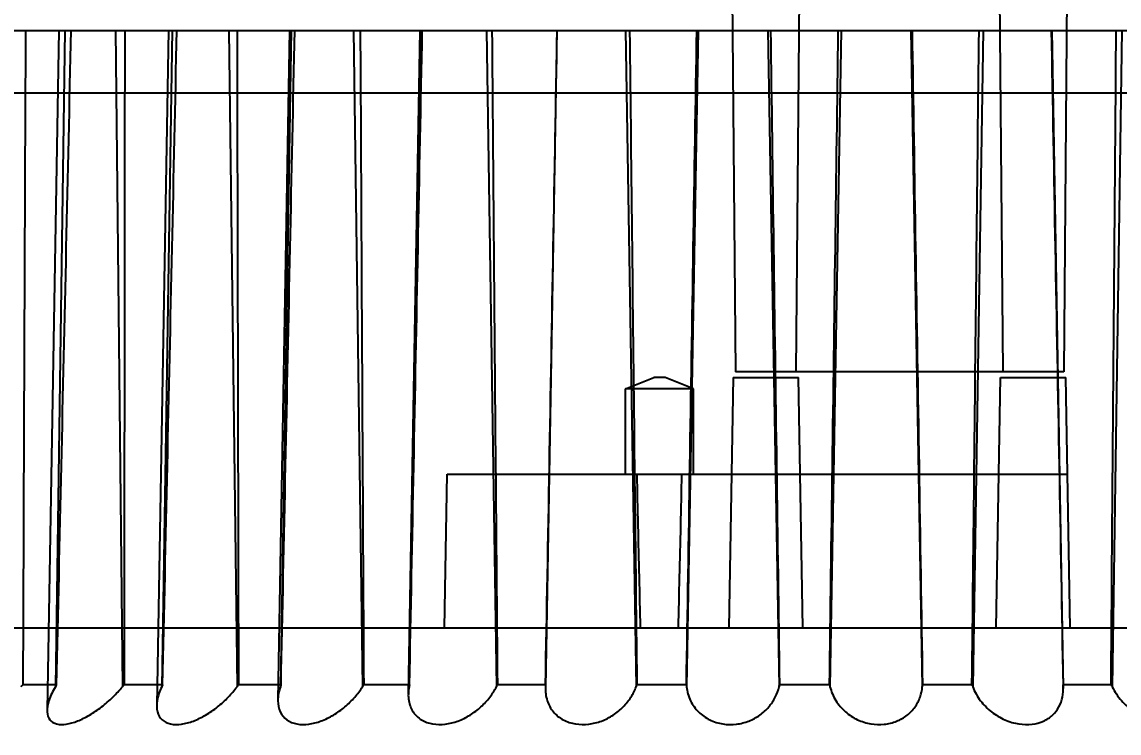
# Model space of a CAD drawing. Extents: x 114 to 332, y 121 to 329.
# Drawn here: x 180.54 to 199.83, y 272.93 to 285.43 of the extents above; entities that cross this region are included whole.
import ezdxf

# ---------------------------------------------------------------- set-up
doc = ezdxf.new("R2010")
doc.units = 0
doc.layers.get('0').update_dxf_attribs({"linetype": 'CONTINUOUS'})
doc.layers.add('CAXA4', color=3, linetype='CONTINUOUS')
doc.styles.add('标准', font='', dxfattribs={"width": 0.667})
doc.styles.get('标准').set_extended_font_data('仿宋_GB2312')
doc.dimstyles.new('标准', dxfattribs={"dimtxt": 3.5, "dimasz": 4, "dimexe": 2, "dimexo": 0, "dimtad": 1, "dimdec": 1, "dimtxsty": '标准', "dimcen": 0, "dimdle": 6, "dimazin": 3, "dimtfac": 1, "dimtdec": 3, "dimtmove": 0, "dimatfit": 3, "dimtolj": 1, "dimtzin": 0})

# ---------------------------------------------------------------- blocks, each defined once
blk = doc.blocks.new('*D2')
at = {"layer": 'CAXA4', "linetype": 'CONTINUOUS'}
for points in [[(228.728, 297.58), (228.228, 293.58), (229.228, 293.58)], [(228.728, 272.78), (228.228, 276.78), (229.228, 276.78)]]:
    blk.add_hatch(color=0, dxfattribs=at).paths.add_polyline_path(points, flags=0)
at = {"layer": 'CAXA4', "color": 0, "linetype": 'CONTINUOUS'}
for p, q in [((194.067, 297.58), (230.728, 297.58)), ((228.728, 297.58), (228.728, 272.78)), ((214.951, 272.78), (230.728, 272.78))]:
    blk.add_line(p, q, dxfattribs=at)
at = {"layer": 'CAXA4', "color": 0, "linetype": 'CONTINUOUS', "insert": (223.308, 281.457), "char_height": 3.5, "attachment_point": 1, "rotation": 90, "style": '标准'}
blk.add_mtext('\\f仿宋_GB2312|b0|i0|p34;24.8', dxfattribs=at)

msp = doc.modelspace()

# ---------------------------------------------------------------- linework, layer by layer
at = {"color": 6, "linetype": 'CONTINUOUS'}
for p, q in [((192.97, 292.58), (193.086, 279.28)), ((194.154, 279.28), (194.27, 292.58)), ((197.67, 292.58), (197.786, 279.28)), ((198.97, 292.58), (198.854, 279.28)), ((114.27, 285.28), (216.17, 285.28)), ((181.195, 285.28), (180.986, 273.333)), ((181.299, 285.28), (181.132, 273.745)), ((182.191, 285.28), (182.31, 273.745)), ((183.12, 285.28), (182.913, 273.421)), ((183.182, 285.28), (183, 273.745)), ((184.183, 285.28), (184.324, 273.745)), ((185.249, 285.28), (185.044, 273.512)), ((185.278, 285.28), (185.086, 273.745)), ((186.369, 285.28), (186.529, 273.745)), ((187.539, 285.28), (187.335, 273.618)), ((187.548, 285.28), (187.349, 273.745)), ((188.707, 285.28), (188.883, 273.745)), ((189.946, 285.28), (189.744, 273.724)), ((191.152, 285.28), (191.339, 273.745)), ((192.427, 285.28), (192.227, 273.745)), ((193.656, 285.28), (193.851, 273.745)), ((194.942, 285.28), (194.746, 273.745)), ((196.169, 285.28), (196.369, 273.745)), ((197.441, 285.28), (197.255, 273.745)), ((198.644, 285.28), (198.846, 273.713)), ((199.877, 285.28), (199.704, 273.745)), ((205.495, 284.18), (125.87, 284.18)), ((198.854, 279.28), (193.086, 279.28)), ((191.15, 278.98), (191.65, 279.18)), ((191.85, 279.18), (191.65, 279.18)), ((192.35, 278.98), (191.85, 279.18)), ((193.046, 279.18), (192.97, 274.78)), ((193.046, 279.18), (194.193, 279.18)), ((194.27, 274.78), (194.193, 279.18)), ((197.67, 274.78), (197.746, 279.18)), ((197.746, 279.18), (198.893, 279.18)), ((198.97, 274.78), (198.893, 279.18)), ((192.35, 278.98), (191.15, 278.98)), ((191.15, 277.48), (191.15, 278.98)), ((192.35, 277.48), (192.35, 278.98)), ((187.97, 274.78), (188.017, 277.48)), ((188.017, 277.48), (198.922, 277.48)), ((116.453, 274.78), (213.986, 274.78)), ((181.153, 273.78), (180.56, 273.78)), ((183.017, 273.78), (182.34, 273.78)), ((185.098, 273.78), (184.35, 273.78)), ((187.356, 273.78), (186.551, 273.78)), ((189.746, 273.78), (188.9, 273.78)), ((192.223, 273.78), (191.352, 273.78)), ((194.738, 273.78), (193.859, 273.78)), ((197.242, 273.78), (196.372, 273.78)), ((199.686, 273.78), (198.843, 273.78))]:
    msp.add_line(p, q, dxfattribs=at)
for points, knots in [([(180.607, 285.28), (180.601, 284.006), (180.591, 281.454), (180.575, 277.621), (180.565, 275.062), (180.56, 273.78)], [0, 0, 0, 0, 3.822743, 7.656154, 11.500247, 11.500247, 11.500247, 11.500247]), ([(181.153, 273.78), (181.181, 275.062), (181.238, 277.621), (181.324, 281.454), (181.381, 284.006), (181.409, 285.28)], [0, 0, 0, 0, 3.844997, 7.67933, 11.503015, 11.503015, 11.503015, 11.503015]), ([(182.351, 285.28), (182.349, 284.006), (182.347, 281.454), (182.343, 277.621), (182.341, 275.062), (182.34, 273.78)], [0, 0, 0, 0, 3.822713, 7.656094, 11.500157, 11.500157, 11.500157, 11.500157]), ([(183.017, 273.78), (183.045, 275.062), (183.1, 277.621), (183.184, 281.454), (183.24, 284.006), (183.267, 285.28)], [0, 0, 0, 0, 3.844955, 7.679246, 11.502887, 11.502887, 11.502887, 11.502887]), ([(184.325, 285.28), (184.327, 284.006), (184.333, 281.454), (184.341, 277.621), (184.347, 275.062), (184.35, 273.78)], [0, 0, 0, 0, 3.82272, 7.656108, 11.50018, 11.50018, 11.50018, 11.50018]), ([(185.098, 273.78), (185.125, 275.062), (185.178, 277.621), (185.258, 281.454), (185.312, 284.006), (185.338, 285.28)], [0, 0, 0, 0, 3.844879, 7.679095, 11.50266, 11.50266, 11.50266, 11.50266]), ([(186.49, 285.28), (186.497, 284.006), (186.51, 281.454), (186.53, 277.621), (186.544, 275.062), (186.551, 273.78)], [0, 0, 0, 0, 3.822763, 7.656196, 11.500311, 11.500311, 11.500311, 11.500311]), ([(187.356, 273.78), (187.381, 275.062), (187.431, 277.621), (187.506, 281.454), (187.556, 284.006), (187.581, 285.28)], [0, 0, 0, 0, 3.844776, 7.678889, 11.502351, 11.502351, 11.502351, 11.502351]), ([(188.805, 285.28), (188.816, 284.006), (188.837, 281.454), (188.868, 277.621), (188.89, 275.062), (188.9, 273.78)], [0, 0, 0, 0, 3.82284, 7.65635, 11.500543, 11.500543, 11.500543, 11.500543]), ([(189.746, 273.78), (189.769, 275.062), (189.815, 277.621), (189.883, 281.454), (189.929, 284.006), (189.952, 285.28)], [0, 0, 0, 0, 3.844654, 7.678643, 11.501982, 11.501982, 11.501982, 11.501982]), ([(191.225, 285.28), (191.239, 284.006), (191.267, 281.454), (191.31, 277.621), (191.338, 275.062), (191.352, 273.78)], [0, 0, 0, 0, 3.822944, 7.656558, 11.500855, 11.500855, 11.500855, 11.500855]), ([(192.223, 273.78), (192.243, 275.062), (192.284, 277.621), (192.344, 281.454), (192.385, 284.006), (192.405, 285.28)], [0, 0, 0, 0, 3.844521, 7.678378, 11.501584, 11.501584, 11.501584, 11.501584]), ([(193.702, 285.28), (193.72, 284.006), (193.754, 281.454), (193.807, 277.621), (193.842, 275.062), (193.859, 273.78)], [0, 0, 0, 0, 3.823067, 7.656804, 11.501226, 11.501226, 11.501226, 11.501226]), ([(194.738, 273.78), (194.755, 275.062), (194.789, 277.621), (194.841, 281.454), (194.875, 284.006), (194.892, 285.28)], [0, 0, 0, 0, 3.844388, 7.678113, 11.501187, 11.501187, 11.501187, 11.501187]), ([(196.188, 285.28), (196.209, 284.006), (196.25, 281.454), (196.311, 277.621), (196.352, 275.062), (196.372, 273.78)], [0, 0, 0, 0, 3.8232, 7.65707, 11.501624, 11.501624, 11.501624, 11.501624]), ([(197.242, 273.78), (197.255, 275.062), (197.283, 277.621), (197.324, 281.454), (197.352, 284.006), (197.366, 285.28)], [0, 0, 0, 0, 3.844266, 7.677869, 11.500821, 11.500821, 11.500821, 11.500821]), ([(198.635, 285.28), (198.658, 284.006), (198.704, 281.454), (198.773, 277.621), (198.82, 275.062), (198.843, 273.78)], [0, 0, 0, 0, 3.823332, 7.657335, 11.502021, 11.502021, 11.502021, 11.502021]), ([(199.686, 273.78), (199.696, 275.062), (199.716, 277.621), (199.747, 281.454), (199.767, 284.006), (199.777, 285.28)], [0, 0, 0, 0, 3.844164, 7.677665, 11.500515, 11.500515, 11.500515, 11.500515]), ([(191.418, 274.78), (191.41, 275.078), (191.396, 275.676), (191.375, 276.576), (191.362, 277.178), (191.356, 277.48)], [0, 0, 0, 0, 0.894388, 1.794678, 2.700714, 2.700714, 2.700714, 2.700714]), ([(192.082, 274.78), (192.089, 275.078), (192.104, 275.676), (192.125, 276.576), (192.137, 277.178), (192.144, 277.48)], [0, 0, 0, 0, 0.894388, 1.794678, 2.700714, 2.700714, 2.700714, 2.700714]), ([(180.528, 273.745), (180.533, 273.751), (180.544, 273.763), (180.555, 273.774), (180.56, 273.78)], [0, 0, 0, 0, 0.02389844, 0.04778734, 0.04778734, 0.04778734, 0.04778734]), ([(181.132, 273.745), (181.086, 273.667), (181.017, 273.525), (180.971, 273.321), (181.017, 273.152), (181.162, 273.073), (181.337, 273.081), (181.532, 273.14), (181.74, 273.245), (181.948, 273.387), (182.141, 273.555), (182.258, 273.681), (182.31, 273.745)], [0, 0, 0, 0, 0.27068, 0.470851, 0.618194, 0.756927, 0.926723, 1.130521, 1.365862, 1.621618, 1.885081, 2.133977, 2.133977, 2.133977, 2.133977]), ([(181.153, 273.78), (181.149, 273.774), (181.142, 273.763), (181.135, 273.751), (181.132, 273.745)], [0, 0, 0, 0, 0.02055506, 0.0411186, 0.0411186, 0.0411186, 0.0411186]), ([(182.31, 273.745), (182.315, 273.751), (182.325, 273.763), (182.335, 273.774), (182.34, 273.78)], [0, 0, 0, 0, 0.02297451, 0.0459398, 0.0459398, 0.0459398, 0.0459398]), ([(183, 273.745), (182.964, 273.667), (182.913, 273.522), (182.907, 273.31), (182.997, 273.148), (183.164, 273.075), (183.357, 273.079), (183.567, 273.138), (183.78, 273.243), (183.986, 273.385), (184.17, 273.554), (184.277, 273.681), (184.324, 273.745)], [0, 0, 0, 0, 0.257905, 0.455719, 0.617476, 0.781881, 0.973303, 1.189557, 1.429202, 1.682496, 1.938443, 2.17713, 2.17713, 2.17713, 2.17713]), ([(183.017, 273.78), (183.014, 273.774), (183.008, 273.763), (183.003, 273.751), (183, 273.745)], [0, 0, 0, 0, 0.01952587, 0.03905985, 0.03905985, 0.03905985, 0.03905985]), ([(184.324, 273.745), (184.328, 273.751), (184.337, 273.763), (184.345, 273.774), (184.35, 273.78)], [0, 0, 0, 0, 0.02193317, 0.04385748, 0.04385748, 0.04385748, 0.04385748]), ([(185.086, 273.745), (185.06, 273.666), (185.029, 273.516), (185.065, 273.302), (185.192, 273.147), (185.379, 273.077), (185.59, 273.078), (185.809, 273.137), (186.023, 273.241), (186.223, 273.384), (186.394, 273.553), (186.489, 273.681), (186.529, 273.745)], [0, 0, 0, 0, 0.248953, 0.450708, 0.631283, 0.820354, 1.030503, 1.255134, 1.494894, 1.742225, 1.987965, 2.215035, 2.215035, 2.215035, 2.215035]), ([(185.098, 273.78), (185.096, 273.774), (185.092, 273.763), (185.088, 273.751), (185.086, 273.745)], [0, 0, 0, 0, 0.01865146, 0.03731073, 0.03731073, 0.03731073, 0.03731073]), ([(186.529, 273.745), (186.532, 273.751), (186.54, 273.763), (186.547, 273.774), (186.551, 273.78)], [0, 0, 0, 0, 0.02084378, 0.04167906, 0.04167906, 0.04167906, 0.04167906]), ([(187.349, 273.745), (187.334, 273.664), (187.326, 273.509), (187.404, 273.296), (187.56, 273.148), (187.765, 273.078), (187.988, 273.078), (188.213, 273.135), (188.425, 273.24), (188.615, 273.383), (188.77, 273.553), (188.851, 273.681), (188.883, 273.745)], [0, 0, 0, 0, 0.24553, 0.457354, 0.658552, 0.868444, 1.09153, 1.320758, 1.557659, 1.7963, 2.030299, 2.245682, 2.245682, 2.245682, 2.245682]), ([(187.356, 273.78), (187.355, 273.774), (187.353, 273.763), (187.35, 273.751), (187.349, 273.745)], [0, 0, 0, 0, 0.01802634, 0.03606028, 0.03606028, 0.03606028, 0.03606028]), ([(188.883, 273.745), (188.885, 273.751), (188.891, 273.763), (188.897, 273.774), (188.9, 273.78)], [0, 0, 0, 0, 0.01979001, 0.03957191, 0.03957191, 0.03957191, 0.03957191]), ([(189.745, 273.745), (189.741, 273.662), (189.759, 273.501), (189.873, 273.293), (190.054, 273.149), (190.275, 273.079), (190.508, 273.077), (190.733, 273.134), (190.939, 273.238), (191.115, 273.382), (191.252, 273.553), (191.316, 273.681), (191.339, 273.745)], [0, 0, 0, 0, 0.247477, 0.47352, 0.695388, 0.923357, 1.155898, 1.38536, 1.615302, 1.842375, 2.063195, 2.267217, 2.267217, 2.267217, 2.267217]), ([(189.746, 273.78), (189.746, 273.774), (189.746, 273.763), (189.745, 273.751), (189.745, 273.745)], [0, 0, 0, 0, 0.01772716, 0.03546182, 0.03546182, 0.03546182, 0.03546182]), ([(191.339, 273.745), (191.341, 273.751), (191.346, 273.763), (191.35, 273.774), (191.352, 273.78)], [0, 0, 0, 0, 0.01886577, 0.03772374, 0.03772374, 0.03772374, 0.03772374]), ([(192.223, 273.78), (192.224, 273.774), (192.225, 273.763), (192.226, 273.751), (192.227, 273.745)], [0, 0, 0, 0, 0.0177937, 0.0355949, 0.0355949, 0.0355949, 0.0355949]), ([(192.227, 273.745), (192.235, 273.66), (192.28, 273.496), (192.426, 273.292), (192.628, 273.151), (192.861, 273.079), (193.099, 273.076), (193.322, 273.132), (193.517, 273.237), (193.676, 273.382), (193.791, 273.554), (193.837, 273.682), (193.851, 273.745)], [0, 0, 0, 0, 0.254742, 0.497583, 0.738717, 0.980903, 1.218374, 1.443862, 1.663374, 1.876717, 2.084004, 2.278209, 2.278209, 2.278209, 2.278209]), ([(193.851, 273.745), (193.853, 273.751), (193.855, 273.763), (193.858, 273.774), (193.859, 273.78)], [0, 0, 0, 0, 0.01816735, 0.03632712, 0.03632712, 0.03632712, 0.03632712]), ([(194.738, 273.78), (194.739, 273.774), (194.742, 273.763), (194.745, 273.751), (194.746, 273.745)], [0, 0, 0, 0, 0.01821691, 0.03644147, 0.03644147, 0.03644147, 0.03644147]), ([(194.746, 273.745), (194.767, 273.659), (194.836, 273.495), (195.008, 273.296), (195.223, 273.156), (195.46, 273.083), (195.697, 273.074), (195.917, 273.127), (196.104, 273.233), (196.246, 273.38), (196.337, 273.555), (196.364, 273.682), (196.369, 273.745)], [0, 0, 0, 0, 0.264543, 0.523261, 0.777675, 1.023446, 1.25851, 1.482358, 1.693503, 1.893591, 2.089548, 2.277881, 2.277881, 2.277881, 2.277881]), ([(196.369, 273.745), (196.37, 273.751), (196.371, 273.763), (196.372, 273.774), (196.372, 273.78)], [0, 0, 0, 0, 0.0177779, 0.03554836, 0.03554836, 0.03554836, 0.03554836]), ([(197.242, 273.78), (197.244, 273.774), (197.248, 273.763), (197.253, 273.751), (197.255, 273.745)], [0, 0, 0, 0, 0.0189418, 0.0378915, 0.0378915, 0.0378915, 0.0378915]), ([(197.255, 273.745), (197.288, 273.657), (197.381, 273.492), (197.578, 273.294), (197.812, 273.154), (198.058, 273.081), (198.293, 273.075), (198.498, 273.13), (198.663, 273.236), (198.779, 273.385), (198.842, 273.56), (198.849, 273.684), (198.845, 273.745)], [0, 0, 0, 0, 0.281063, 0.558887, 0.830619, 1.08829, 1.321637, 1.526966, 1.71677, 1.899315, 2.08294, 2.266174, 2.266174, 2.266174, 2.266174]), ([(198.845, 273.745), (198.844, 273.751), (198.844, 273.763), (198.843, 273.774), (198.843, 273.78)], [0, 0, 0, 0, 0.0177484, 0.03548936, 0.03548936, 0.03548936, 0.03548936]), ([(199.686, 273.78), (199.689, 273.774), (199.695, 273.763), (199.701, 273.751), (199.704, 273.745)], [0, 0, 0, 0, 0.01988308, 0.03977439, 0.03977439, 0.03977439, 0.03977439]), ([(199.704, 273.745), (199.749, 273.657), (199.862, 273.493), (200.078, 273.295), (200.321, 273.156), (200.568, 273.082), (200.795, 273.075), (200.986, 273.129), (201.131, 273.237), (201.221, 273.388), (201.253, 273.564), (201.242, 273.685), (201.229, 273.745)], [0, 0, 0, 0, 0.29707, 0.590407, 0.872016, 1.130561, 1.355162, 1.544887, 1.71666, 1.884396, 2.060461, 2.24399, 2.24399, 2.24399, 2.24399])]:
    msp.add_open_spline(points, degree=3, knots=knots, dxfattribs=at)

# ---------------------------------------------------------------- dimensions: what is measured, and where the dimension line sits
at = {"layer": 'CAXA4'}
dim = msp.add_linear_dim(base=(228.728, 285.18), p1=(194.067, 297.58), p2=(214.951, 272.78), angle=270, text='\\f仿宋_GB2312;24.8', dimstyle='标准', dxfattribs=at)
dim.commit()
dim.dimension.update_dxf_attribs({"geometry": '*D2', "text_midpoint": (225.705, 285.18)})

doc.saveas('drawing.dxf')
